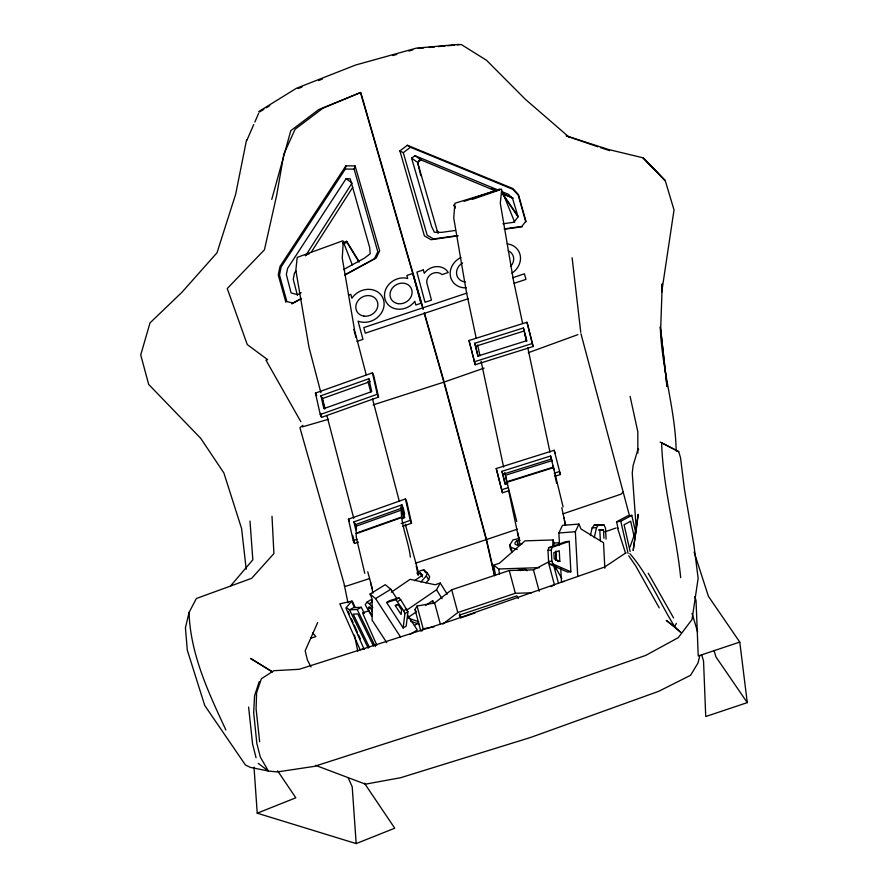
<?xml version="1.0" encoding="UTF-8"?>
<svg xmlns="http://www.w3.org/2000/svg" width="888" height="888" viewBox="0 0 888 888"><rect width="100%" height="100%" fill="white"/><g stroke="black" fill="none" stroke-linecap="round" stroke-linejoin="round"><path stroke-width="1.33" d="M676.179 451.004C675.435 409.268 661.527 368.742 660.317 326.851L667.032 386.613L660.672 329.048L662.259 283.794L662.004 287.834M637.839 453.002L637.817 431.701L630.103 396.359M552.636 546.697L553.146 539.948L524.975 540.859L499.411 563.225L493.706 565.157L495.537 575.302M555.821 560.472L555.677 553.89M343.19 242.768L342.257 258.075L354.656 330.625L366.189 374.681M501.565 191.064L500.288 203.163L513.375 279.964L522.599 323.343M403.163 627.96L404.895 613.597L403.707 610.8L395.859 599.7L386.635 602.508L403.163 627.96L406.204 626.084L407.925 611.732L400.71 599.644L398.901 597.835L389.666 600.643L386.635 602.508M661.749 291.875L674.025 209.901L665.29 180.764L643.067 157.82L608.369 149.462L566.133 135.842L597.89 146.786M301.376 298.435L292.851 303.063L286.868 301.543L279.52 275.091L281.152 266.922L345.31 169.053L345.887 165.845L355.1 165.901L379.642 250.827L376.135 258.064L344.81 275.091M246.631 139.527L235.653 194.25L217.027 252.736L181.973 292.241L150.005 322.91L140.726 354.945L148.673 384.415L200.721 438.339L223.898 472.982L241.614 528.66L246.187 569.197M590.409 535.575L592.118 527.938L594.361 524.93L603.962 524.852L605.483 528.06L606.071 539.094M594.239 537.773L596.514 527.605L598.756 524.586M271.75 199.412L290.798 130.68L318.659 109.613L360.783 92.441L423.31 308.98M272.006 516.261L273.915 553.557L251.659 578.332L196.37 598.501L189.044 612.465L185.426 627.86L187.29 650.127L204.739 705.483L245.454 765.023L250.394 767.387L268.387 771.028L277.234 771.95L314.352 766.366L480.774 712.92L645.687 655.422L678.254 637.673L692.041 619.502L698.135 578.343L693.972 545.498L684.47 489.61L680.519 457.72L678.698 451.637L661.627 442.724C662.903 488.234 676.145 532.456 680.696 577.677M699.866 655.366L698.001 663.003L690.564 675.302L658.718 691.308L530.591 737.462L400.621 777.721L365.456 784.16L315.495 765.345M345.221 274.614L374.447 258.741L377.811 251.737L354.123 169.131L355.1 165.901M420.89 582.006L426.284 575.935L427.25 572.782L423.765 569.796L420.268 570.784L416.861 573.115M425.996 582.828L428.693 579.786L429.659 576.634L427.25 572.782M547.985 550.327L548.84 547.619L565.956 541.613L569.252 541.358L570.873 571.805L567.576 572.061L549.728 564.246L548.573 561.438L547.985 550.327L551.282 550.072L552.136 547.363L569.252 541.358M259.229 681.607L254.556 695.759L253.679 712.62L256.832 743.389L260.328 757.109L268.387 771.028L258.242 763.369M630.069 546.919L636.285 529.226L638.183 514.363L633.177 550.527L636.285 529.226L632.245 473.093L633.111 465.534L638.095 448.928L638.639 449.284M246.764 140.57L253.757 124.531M254.834 122.067L258.597 113.431M317.682 622.555L305.172 650.782L307.381 659.862L311 666.999M559.518 545.165L558.874 532.989L562.493 525.341L578.976 524.075L581.007 529.004L603.507 542.69L604.861 568.253M577.733 576.368L575.357 531.712L578.976 524.075M676.379 623.365L674.625 626.584L680.93 632.511L666.3 620.423L674.625 626.584C659.595 602.408 648.373 575.147 629.858 553.568M406.748 610.167L436.508 589.787L440.259 583.05L447.197 594.172M420.757 630.946L415.007 609.523L417.071 606.027L434.643 602.952L451.692 589.776L509.235 570.518L533.455 569.863L548.329 562.082L554.445 584.837L551.015 586.635M421.811 631.124L423.188 628.782L417.071 606.027M509.723 545.165L511.199 547.508L511.999 551.892L510.511 549.561L509.723 545.165L512.964 539.926L519.547 538.372M520.168 540.437C513.83 540.048 511.999 547.619 522.011 544.022M372.516 600.721L370.873 599.755L366.822 602.253L365.19 604.806L371.717 616.172M371.983 614.518C366.766 611 367.588 601.298 372.394 611.555M295.926 270.851L294.45 273.171L293.273 279.387L297.358 295.149M305.528 255.833L352.081 183.006L346.054 178.777L287.601 268.365L286.347 274.536L291.086 292.907L297.524 294.694L301.165 292.707M311.333 252.07L352.714 187.346M345.887 165.845L279.986 266.522L278.266 274.958L285.869 302.253M230.658 585.858L252.836 559.795L249.994 521.056M580.974 333.788L623.187 492.096L621.045 494.161L563.125 513.797M302.897 425.33L299.911 427.661L344.089 583.771L347.93 602.686M442.89 624.064L457.808 612.531L515.351 593.273L531.501 592.84M526.096 221.811L518.426 194.55L512.864 188.545L407.37 145.266L399.9 150.905L403.274 152.669L410.423 147.253L512.909 189.333L518.248 195.16L525.663 221.578L521.767 226.418L504.118 228.926M455.344 230.447L441.747 232.356L434.432 232.279L431.657 226.673L411.588 158.208L414.996 155.689L498.335 190.132M391.297 592.207L410.112 579.32L435.087 584.77L440.259 583.05M417.749 574.691L420.346 573.038L422.655 575.024L414.541 580.697M407.559 617.859L415.529 612.409M425.774 605.394L432.611 600.721L434.41 603.607M414.629 625.407L418.059 623.054M626.029 552.758L604.562 567.066L452.569 620.279L299.245 669.297L273.782 670.706L261.372 678.776L256.588 692.751L256.099 708.902L259.64 741.669M258.908 111.466L296.337 88.323L355.577 65.035L416.361 48.13L459.196 44.4M259.13 112.188L263.858 109.302M266.211 107.848L269.752 105.683M386.735 642.668L372.116 620.157L372.139 598.945L370.063 594.028L385.259 584.692L390.787 589.266L396.836 598.579M370.063 594.028L375.591 598.601L390.787 589.266M366.822 602.253L369.286 603.685L372.327 601.82M368.109 608.447L370.141 607.203M368.231 608.746L370.252 607.503M395.859 599.7L398.901 597.835M397.68 601.509L400.71 599.644M395.304 605.627L398.224 604.739L401.62 609.978L401.076 614.518L395.304 605.627L397.336 604.384M403.707 610.8L406.748 608.924M404.895 613.597L407.925 611.732M410.234 634.298L417.238 629.992L407.414 614.862M343.534 269.575L364.124 258.341L370.229 253.779L369.652 247.43L350.216 178.766L346.054 178.777M291.808 303.896L301.443 298.657M368.254 648.162L349.517 609.856L353.635 607.636L361.327 607.281L364.346 613.464M349.517 609.856L357.209 609.501L361.327 607.281M618.092 528.504L616.572 521.822L627.572 515.917L631.79 515.34L635.741 532.711M616.572 521.822L620.801 521.245L631.79 515.34M363.081 612.587L362.537 612.864L376.845 645.221M254.012 767.154L257.231 813.197L295.804 797.801L277.633 770.84M257.231 813.197L356.177 843.6L394.749 828.204L364.469 783.26M298.157 88.545L301.987 87.046M318.548 80.575L322.377 79.076M577.855 334.643L528.305 352.714M315.429 393.095L372.438 372.838L373.748 375.668L378.566 397.103L321.545 417.36L320.246 414.53L315.429 393.095L316.727 395.937M368.842 378.743L371.739 391.597L323.843 408.624L320.945 395.759L368.842 378.743L369.719 380.63M324.564 408.88L322.255 398.601L370.152 381.585M320.246 414.53L377.267 394.261L372.438 372.838M358.43 542.08L354.545 543.456L353.246 540.626L348.418 519.191L405.439 498.934L406.737 501.764L411.566 523.199L402.497 526.418M356.554 533.433L353.946 521.855L401.842 504.839L402.708 506.726M356.41 529.836L355.256 524.697L403.141 507.67M355.611 526.384L401.232 510.167C401.365 526.329 408.436 541.28 410.389 557.12M356.055 533.2L401.676 516.983M401.709 517.526L356.088 533.744L356.354 537.784L364.768 573.326M402.142 518.614L404.739 517.693L401.842 504.839M353.246 540.626L357.131 539.238M401.187 523.576L410.267 520.357L405.439 498.934M494.45 575.679L486.213 539.638L443.845 382.151L484.127 368.109M464.147 201.343L499.467 189.133L499.7 189.932L472.227 199.423M604.761 531.89L615.95 528.027M305.261 255.167L309.146 253.868M342.801 242.602L346.686 241.303L358.785 261.061M343.101 243.723L346.986 242.424L359.085 262.171M348.462 295.16L350.838 294.361L351.881 298.235A18.193 15.895 -30 0 1 375.901 290.942A18.193 15.895 -30 0 1 381.707 312.465A18.193 15.895 -30 0 1 358.053 321.134L362.97 339.36L357.031 341.347M466.966 293.051L363.791 327.594L365.301 333.178L468.476 298.623M512.687 277.744L524.442 273.804L525.94 279.387L514.185 283.316M486.213 539.638L517.504 529.126M520.035 570.64L524.975 568.986L527.072 570.773M518.337 598.49L516.838 595.881L459.307 615.151L460.794 617.759L475.18 612.942M701.62 654.534L703.54 661.016L705.738 716.538L747.274 702.63L739.771 642.08L698.234 655.988L696.037 600.477L694.771 596.558M369.43 578.61L346.298 586.158L344.267 585.947M415.473 563.247L486.524 539.538L444.155 382.04L424.42 312.931M328.493 419.269L302.364 426.884M373.171 404.884L444.155 382.04M363.825 612.454L368.886 610.833M469.019 340.504L526.961 322.266L527.872 325.241L533.166 346.509L475.213 364.735L469.019 340.504L475.213 364.735M523.387 327.983L526.562 340.737L477.888 356.055L474.714 343.29L523.387 327.983L524.297 330.947L475.613 346.264L478.155 356.476M474.314 361.771L532.256 343.534L526.961 322.266M509.024 490.698L502.442 492.762L496.237 468.531L554.179 450.294L555.089 453.269M507.736 483.261L505.106 484.082L501.931 471.328L550.604 456.01L552.147 461.527M505.372 484.504L502.83 474.292L551.515 458.985M551.925 460.65L505.561 475.235L506.915 481.751L553.268 467.166M553.379 467.676L507.026 482.262L516.738 521.511M501.531 489.799L508.114 487.723M554.212 473.226L559.484 471.561L560.384 474.536L555.111 476.19M310.645 638.239L315.906 636.585L312.554 632.855M418.648 160.617L421.034 159.929L496.292 191.22M392.818 55.533L396.825 54.412M408.835 51.049L412.831 49.928M517.327 570.496L524.975 568.986M364.735 648.706L360.162 649.861L339.827 603.84L352.292 601.01L355.045 607.226M423.188 628.782L433.999 626.895M617.338 527.45L625.585 553.357M456.599 235.675L433.522 238.961L427.195 235.198L403.274 152.669M458.23 235.831L430.98 239.704L424.397 235.842L399.9 150.905M504.562 229.237L522.288 226.718M502.952 223.787L513.83 222.266L518.104 216.883L512.654 198.757L508.591 194.372L502.175 191.73M418.17 48.429L423.565 47.941M428.948 47.453L434.332 46.964M438.372 46.587L445.11 45.976M447.796 45.732L454.534 45.122M457.231 44.877L461.272 44.511L486.513 60.284L525.296 99.245L569.408 137.44M603.962 524.852L594.361 524.93M592.118 527.938L596.514 527.605M558.874 532.989L575.357 531.712M603.485 529.97L598.945 530.014L603.485 529.97L603.929 538.261M548.84 547.619L552.136 547.363M548.573 561.438L551.87 561.183L553.024 564.002L570.873 571.805M557.631 561.527L559.829 561.36L559.262 550.726L553.868 552.625L554.201 558.896L559.829 561.36M549.728 564.246L553.024 564.002M564.213 581.485L561.46 581.696L560.75 568.165M553.801 542.99L559.34 542.812M493.706 565.157L498.656 568.986L539.56 567.654M345.31 169.053L354.123 169.131M603.341 529.681L599.789 529.781L600.377 540.836M511.199 547.508L517.249 549.394M600.477 147.63L609.545 150.605M408.813 618.303L418.759 621.8M410.611 621.189L419.314 624.253M502.675 193.873L512.876 198.113M678.698 451.637L660.106 442.069M491.408 188.5L495.204 190.187M504.051 194.117L512.909 198.046M272.572 671.983L250.505 658.397L271.739 671.439M407.37 145.266L410.423 147.253M411.588 158.208L417.615 162.404L437.906 233.189M414.996 155.689L421.034 159.929L417.615 162.404L420.79 175.702M346.542 607.714L350.316 610.489M369.286 603.685L372.827 607.636M628.737 555.766L635.664 565.823L659.229 607.869M739.771 642.08L708.424 596.325L694.094 552.025M747.274 702.63L715.928 656.876L714.008 650.382M503.285 194.716L517.771 215.917M501.986 193.273L517.993 216.694M455.211 207.204L453.679 204.973L455.433 207.992M400.51 607.092L401.953 609.312M375.591 598.601L400.532 636.996M436.508 589.787L442.069 598.69M423.765 569.796L425.563 572.693M426.284 575.935L428.693 579.786M420.346 573.038L422.144 575.935M420.024 573.137L422.433 576.989M554.434 565.623L561.804 578.476M415.007 609.523L416.339 611.865M648.251 573.26L673.615 617.993M300.843 421.711L265.978 360.162L267.665 359.696L247.264 344.577L227.25 288.522L264.435 249.806L276.668 195.316L283.86 154.068L295.116 129.237L322.977 108.17L360.484 92.541L423.01 309.079M437.262 230.603L438.372 232.845M357.209 609.501L375.335 646.575M373.493 646.02L357.797 613.93L353.18 614.13L369.486 647.463M225.874 729.969C208.591 692.784 190.343 654.179 189.044 612.465M377.267 394.261L378.566 397.103M410.267 520.357L411.566 523.199M320.945 395.759L322.255 398.601M353.946 521.855L355.256 524.697M348.418 519.191L349.295 521.09M348.218 777.944L352.203 786.735L356.177 843.6M354.39 607.503L351.648 601.276L345.898 607.969L364.036 649.017M348.185 611.444L349.284 613.93M351.481 618.903L353.135 622.632M354.234 625.119L357.531 632.589M358.63 635.075L360.284 638.805M367.743 571.772L370.884 583.238M432.611 600.721L433.71 603.252M514.674 222.178L501.298 189.044L454.922 203.252L453.735 217.937L466.411 292.085L476.212 338.217M352.27 264.802L342.868 240.781L297.203 257.387L295.837 270.285L309.002 347.286L320.89 392.718M443.845 382.151L424.12 313.031M623.187 492.096L629.559 516.083M418.548 572.949L405.317 524.209M532.256 343.534L533.166 346.509M474.714 343.29L475.613 346.264M501.931 471.328L502.83 474.292M496.237 468.531L502.442 492.762M692.041 613.43L697.635 631.923M371.251 584.815L372.394 588.655M563.858 517.737L565.589 525.052M553.457 564.624L558.496 583.372M533.455 569.863L539.216 591.286M509.235 570.518L515.351 593.273M459.718 613.741L460.794 617.759M451.692 589.776L457.808 612.531M434.643 602.952L440.404 624.364M353.824 329.437L355.966 337.373M346.686 241.303L346.986 242.424M367.932 381.363L370.729 392.041M372.472 398.712L399.378 501.509M400.777 506.848L403.574 517.538M322.289 398.057L325.086 408.746M326.84 415.429L353.757 518.326M355.156 523.665L356.554 529.015M517.504 532.223L519.114 538.594M256.066 757.797L252.592 744.1L248.607 707.081M554.179 450.294L560.384 474.536M524.608 332.223L526.839 341.159M550.604 456.01L553.779 468.775M520.002 544.466L508.524 490.176M494.749 575.568L486.524 539.538M634.298 537.24L630.669 521.223L624.075 524.764L630.136 551.47M620.801 521.245L628.082 553.313M416.217 566.133L418.281 575.235M370.54 582.461L372.971 593.162M403.43 508.957L404.595 514.096M352.736 535.42L354.545 543.456M320.646 413.342L321.545 417.36M525.197 335.542L526.351 340.97M527.783 347.741L549.972 452.125M553.146 467.033L553.724 469.741M554.878 475.169L556.61 483.294M561.793 507.692L564.102 518.537M477.655 344.999L479.964 355.855M481.118 361.283L503.618 467.11M504.773 472.538L507.37 484.748M563.092 506.926L553.08 465.834M354.501 635.12L357.786 651.337M564.413 520.135L565.456 525.419M553.146 539.948L554.301 546.287M555.455 565.712L556.143 569.508M517.404 540.526L518.192 544.921M517.049 540.659L517.848 545.054M498.656 568.986L499.578 574.048M572.116 257.753L580.752 332.29M555.966 550.982L556.465 560.284M551.282 550.072L551.87 561.183M465.223 281.962A11.5 10.046 -30 0 1 456.61 274.115A11.5 10.046 -30 0 1 462.559 262.948M466.333 287.845A17.882 15.629 -30 0 1 450.383 276.079A17.882 15.629 -30 0 1 460.939 257.453M508.191 250.816A11.122 9.713 -30 0 1 510.667 266.267M507.237 243.834A18.126 15.829 -30 0 1 520.324 255.877A18.126 15.829 -30 0 1 511.943 273.171M412.82 273.46L406.882 275.447L407.714 278.521A17.283 15.096 -30 0 0 386.324 288.112A17.283 15.096 -30 0 0 392.474 307.792A17.283 15.096 -30 0 0 414.807 301.243L415.817 304.995L420.868 303.308L412.82 273.46M423.332 269.941L416.883 272.094L425.03 302.286L431.468 300.133L426.773 282.695A9.091 7.937 -30 0 1 431.879 273.759A9.091 7.937 -30 0 1 442.046 274.592L448.229 272.516A14.541 12.698 -30 0 0 424.242 273.315L423.332 269.941M644.488 159.107L643.067 157.82L665.29 180.764L644.488 159.107M398.135 303.674A11.389 9.946 -30 0 0 411.755 289.699A11.389 9.946 -30 0 0 393.295 287.013A11.389 9.946 -30 0 0 398.135 303.674M363.914 316.117A11.389 9.946 -30 0 0 377.533 302.142A11.389 9.946 -30 0 0 359.074 299.456A11.389 9.946 -30 0 0 363.914 316.117"/></g></svg>
